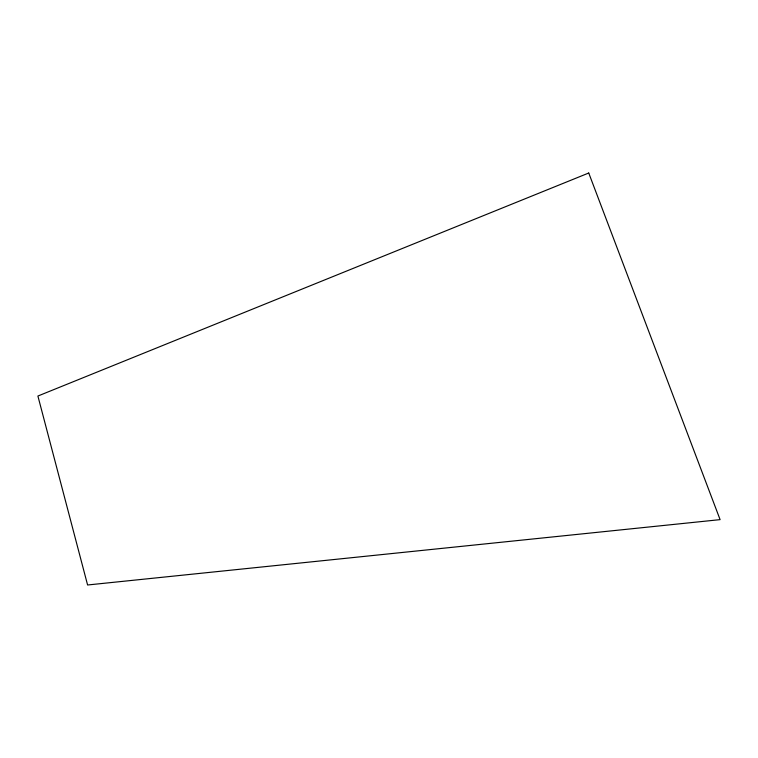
<?xml version="1.0" encoding="UTF-8"?>
<svg xmlns="http://www.w3.org/2000/svg" width="758" height="758" viewBox="0 0 758 758"><rect width="100%" height="100%" fill="white"/><g stroke="black" fill="none" stroke-linecap="round" stroke-linejoin="round"><path stroke-width="1.14" d="M588.739 173.013L37.9 396.036L87.596 584.986L720.1 519.637L588.739 173.013"/></g></svg>
